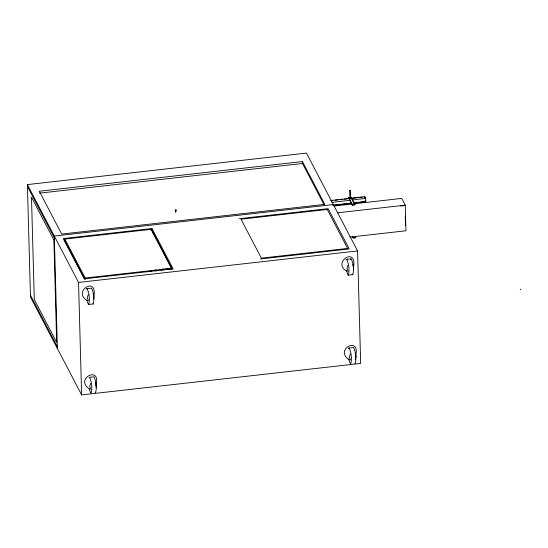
<?xml version="1.0" encoding="UTF-8"?>
<svg xmlns="http://www.w3.org/2000/svg" width="548" height="548" viewBox="0 0 548 548"><rect width="100%" height="100%" fill="white"/><g stroke="black" fill="none" stroke-linecap="round" stroke-linejoin="round"><path stroke-width="0.82" d="M175.613 212.364C174.312 210.007 176.757 208.356 176.127 211.569M176.079 209.959L175.545 209.877M349.953 198.842L349.973 190.396L350.494 198.876M350.261 190.636L349.727 190.553M350.61 203.027L350.083 203.034M94.044 295.708C96.9 275.411 72.062 292.057 87.228 300.496M93.742 299.112L94.14 296.968L93.064 294.125M96.167 387.779L96.564 385.634L95.489 382.792M353.666 266.403C356.522 246.107 331.684 262.752 346.85 271.192M353.364 269.808L353.618 266.595L352.686 264.821M88.242 294.666L87.324 297.742L88.406 300.585M90.667 383.333L89.749 386.402L90.831 389.251M95.681 386.073C102.312 364.612 73.59 378.442 89.653 389.162M347.864 265.369L346.946 268.438L348.028 271.281M350.288 354.029L349.371 357.097L350.453 359.947M355.303 356.769C361.933 335.308 333.211 349.138 349.275 359.858M355.268 359.399L356.186 356.33L355.111 353.487M86.454 289.193L86.755 288.666L91.591 288.173C93.783 292.899 94.516 298.913 93.181 303.955L88.351 304.448L86.858 300.167M88.721 304.462C90.05 299.414 89.317 293.406 87.125 288.68L86.755 288.666M346.076 259.889L346.377 259.362L351.213 258.868C353.405 263.595 354.138 269.609 352.802 274.651L347.973 275.144L346.357 270.267M350.542 259.382L350.843 258.861M348.343 275.158C349.672 270.109 348.939 264.102 346.747 259.375L346.377 259.362M348.501 348.555L348.802 348.028L353.638 347.535C355.83 352.261 356.563 358.276 355.227 363.317L354.864 363.303M161.085 270.431L163.057 268.739M162.605 270.048L165.64 269L168.709 269.363M27.4 184.587L306.435 153.091L357.584 250.929L360.659 363.413L81.625 394.909L30.476 297.071L27.4 184.587L78.549 282.426L81.625 394.909M302.428 161.544L39.305 191.238L61.691 234.065L324.813 204.37L302.428 161.544L302.475 163.482L324.08 204.801M39.36 193.177L302.475 163.482M348.596 197.547L351.145 197.259L354.885 204.411L354.899 204.897L352.343 205.185L348.596 197.547L352.343 205.185M330.889 200.506L349.528 198.403M351.22 198.212L364.783 196.677L365.674 198.547M330.924 200.726L332.615 200.534M335.157 200.246L337.698 199.958M339.397 199.767L342.788 199.39M344.48 199.198L347.87 198.814M351.261 198.431L357.186 197.76M358.885 197.568L362.276 197.184M331.78 202.37L350.425 200.267M352.145 199.972L365.701 198.438L365.79 201.685L353.926 203.02M333.342 204.562L54.307 236.051L57.382 348.535M332.711 205.192L351.35 203.089M353.892 202.801L365.756 201.465M333.595 205.315L351.384 203.308M333.766 206.075L352.453 203.966M354.152 203.774L401.718 198.403L405.246 205.158L405.945 230.77L349.891 237.099M352.33 204.699L354.885 204.411M152.015 228.537L63.232 238.558L84.289 278.836L173.072 268.815L152.015 228.537L152.07 230.496L172.346 269.28M239.387 218.679L328.17 208.658L349.227 248.936L260.444 258.957M64.849 239.072L151.09 229.338L171.456 268.301L85.221 278.035L64.849 239.072L64.904 241.031L84.885 279.247M152.995 233.633L154.694 233.441M337.301 212.829L405.246 205.158M400.567 206.041L405.26 205.507M352.487 236.174L353.234 237.606L355.782 237.318L355.796 237.805L353.248 238.092L352.501 236.661M78.549 282.426L357.584 250.929M352.802 274.651L352.022 274.089M92.811 303.941L93.181 303.955M348.802 348.028L349.172 348.042C351.364 352.768 352.097 358.776 350.768 363.824L349.562 362.214L348.788 358.926M95.242 392.608L95.612 392.621C96.941 387.58 96.208 381.566 94.016 376.839L89.18 377.332L89.55 377.346C91.742 382.072 92.475 388.08 91.146 393.128L90.365 392.567L89.283 388.833M167.373 268.253L169.421 269.493M520.264 289.186L520.6 289.83M365.18 200.369L365.79 201.685M351.535 198.465L354.899 204.897M170.339 268.013L171.12 269.513M155.262 269.767L156.043 271.267M150.57 270.294L151.351 271.794M27.455 186.526L54.362 237.99M30.428 295.132L57.328 346.596M405.26 216.124L405.506 225.31M364.817 196.903L364.858 198.362M364.783 196.677L364.824 198.301M353.234 237.606L353.248 238.092M351.145 197.259L351.158 197.746M151.09 229.338L151.125 230.646M85.221 278.035L85.255 279.343M327.245 209.459L241.004 219.193L261.375 258.156L347.61 248.422L327.245 209.459M53.875 239.997L31.483 197.177L34.291 299.585L56.677 342.411L53.875 239.997"/></g></svg>
